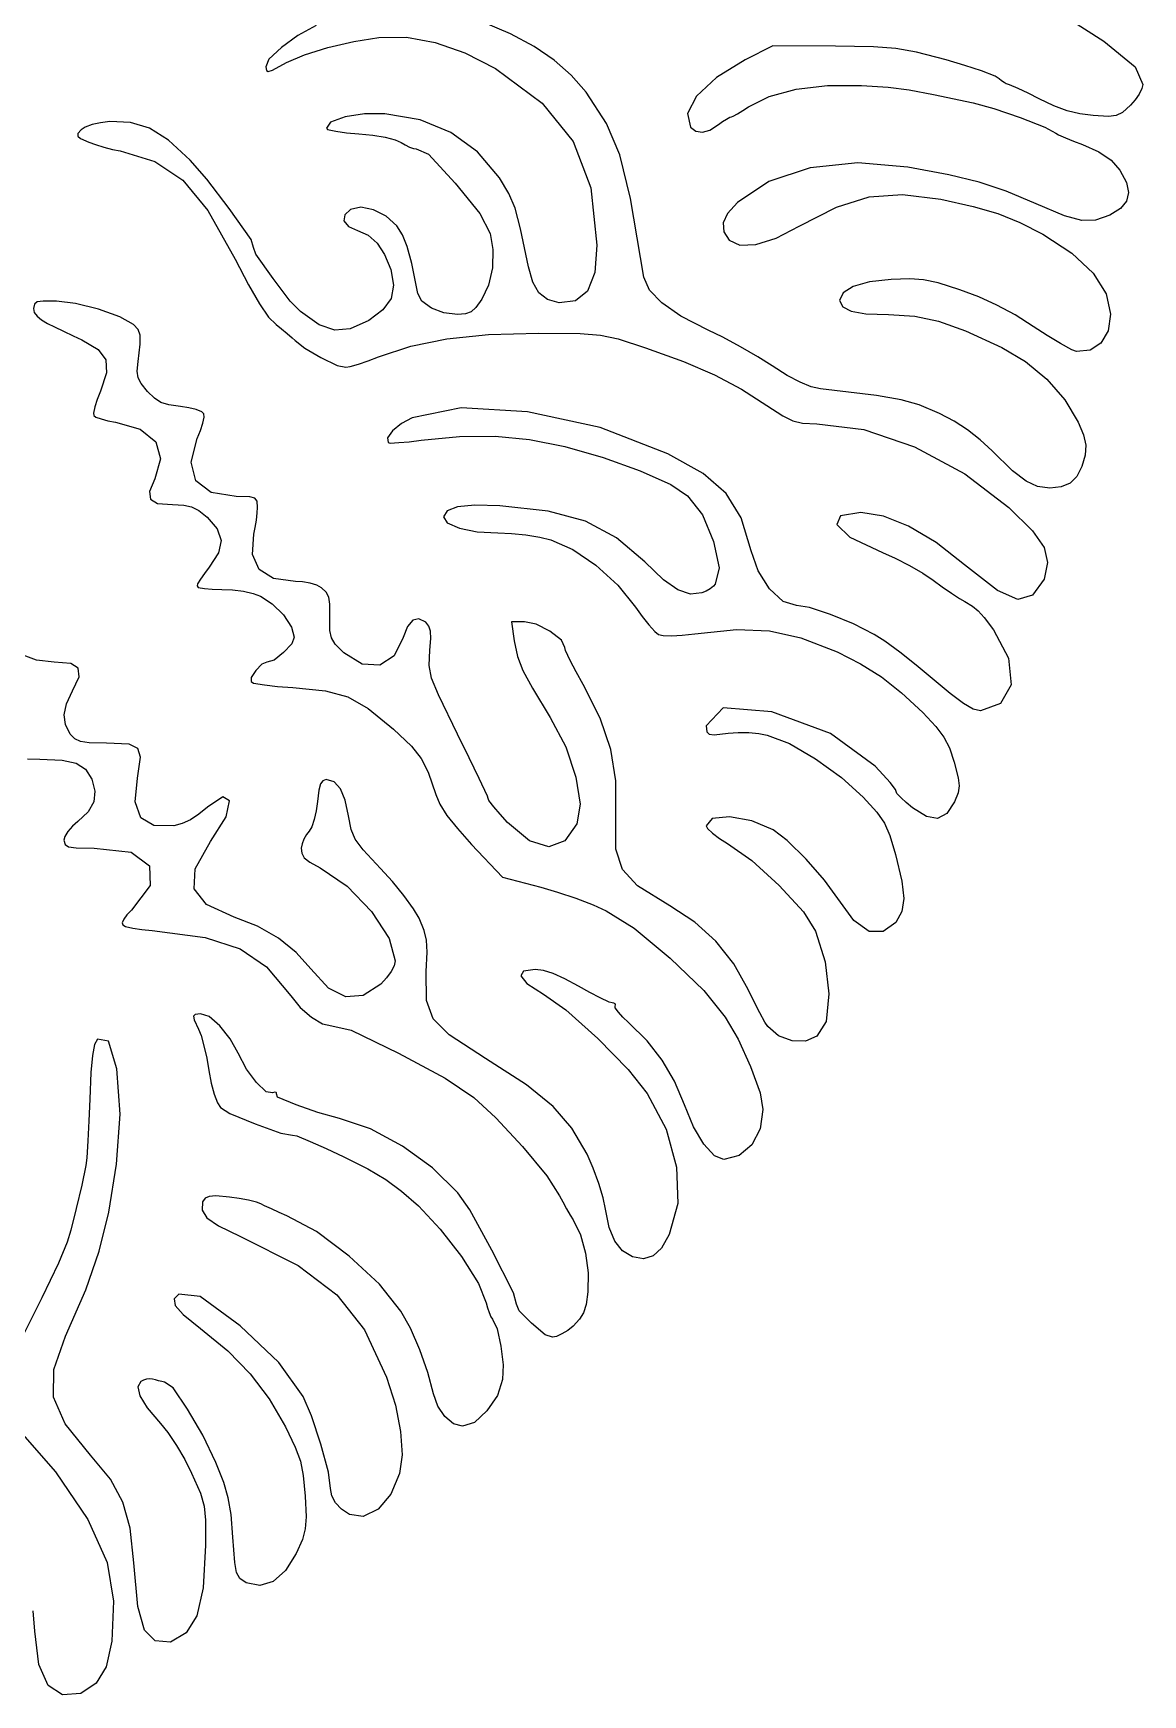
# Model space of a CAD drawing. Extents: x -744 to 286, y -828 to 175.
# Drawn here: x 11.7 to 286.3, y -766.1 to -355.1 of the extents above; entities that cross this region are included whole.
import ezdxf

# ---------------------------------------------------------------- set-up
doc = ezdxf.new("R2010")
doc.units = 0
doc.layers.get('0').update_dxf_attribs({"linetype": 'CONTINUOUS'})

msp = doc.modelspace()

# ---------------------------------------------------------------- linework, layer by layer
for p, q in [((81.75, -353.14), (77.21, -355.64)), ((129.77, -355.16), (122.6, -352.11)), ((267.05, -350.92), (276.6, -356.99)), ((77.21, -355.64), (73.12, -358.58)), ((84.63, -358.55), (91.02, -357.07)), ((91.02, -357.07), (97.25, -356.11)), ((97.25, -356.11), (104.08, -356.04)), ((104.08, -356.04), (111.19, -357.31)), ((111.19, -357.31), (118.54, -359.9)), ((135.66, -358.31), (129.77, -355.16)), ((276.6, -356.99), (284.36, -363.39)), ((70.03, -361.43), (69.25, -363.37)), ((73.12, -358.58), (70.03, -361.43)), ((74.41, -362.31), (78.82, -360.37)), ((78.82, -360.37), (84.63, -358.55)), ((118.54, -359.9), (126.06, -363.79)), ((140.62, -361.68), (135.66, -358.31)), ((144.85, -365.42), (140.62, -361.68)), ((187.91, -361.66), (180.79, -365.97)), ((194.75, -358.17), (187.91, -361.66)), ((210.25, -358.26), (194.75, -358.17)), ((219.64, -358.41), (210.25, -358.26)), ((225.19, -358.83), (219.64, -358.41)), ((230.28, -359.75), (225.19, -358.83)), ((237.58, -361.65), (230.28, -359.75)), ((242.2, -363.02), (237.58, -361.65)), ((69.25, -363.37), (69.42, -364.26)), ((69.42, -364.26), (69.88, -364.51)), ((69.88, -364.51), (70.89, -364.15)), ((70.89, -364.15), (74.41, -362.31)), ((126.06, -363.79), (137.64, -372.36)), ((148.54, -369.67), (144.85, -365.42)), ((246.33, -364.39), (242.2, -363.02)), ((249.71, -365.64), (246.33, -364.39)), ((250.76, -366.32), (249.71, -365.64)), ((284.36, -363.39), (286.25, -367.73)), ((153.53, -377.39), (148.54, -369.67)), ((180.79, -365.97), (175.84, -370.6)), ((193.83, -370.69), (200.48, -368.89)), ((200.48, -368.89), (208.21, -367.95)), ((208.21, -367.95), (216.62, -367.96)), ((216.62, -367.96), (223.23, -368.43)), ((223.23, -368.43), (228.45, -369.07)), ((228.45, -369.07), (234.45, -370.17)), ((251.33, -366.84), (250.76, -366.32)), ((251.92, -367.28), (251.33, -366.84)), ((252.46, -367.59), (251.92, -367.28)), ((252.82, -367.67), (252.46, -367.59)), ((253.3, -367.78), (252.82, -367.67)), ((255.4, -368.74), (253.3, -367.78)), ((257.86, -369.91), (255.4, -368.74)), ((260.64, -371.31), (257.86, -369.91)), ((286.05, -368.74), (285.36, -370.11)), ((286.25, -367.73), (286.05, -368.74)), ((137.64, -372.36), (145.32, -381.88)), ((175.84, -370.6), (173.61, -374.88)), ((187.28, -374.2), (188.68, -373.29)), ((188.68, -373.29), (193.83, -370.69)), ((234.45, -370.17), (244.25, -372.3)), ((244.25, -372.3), (249.39, -373.68)), ((249.39, -373.68), (255.89, -375.9)), ((264.28, -373.02), (260.64, -371.31)), ((267.54, -374.22), (264.28, -373.02)), ((283.2, -372.88), (281.21, -374.65)), ((284.37, -371.56), (283.2, -372.88)), ((285.36, -370.11), (284.37, -371.56)), ((26.26, -377.67), (24.55, -378.28)), ((28.37, -377.18), (26.26, -377.67)), ((30.64, -376.89), (28.37, -377.18)), ((35.78, -377.1), (30.64, -376.89)), ((40.45, -378.57), (35.78, -377.1)), ((85.25, -377.02), (84.25, -378.55)), ((88.93, -375.77), (85.25, -377.02)), ((93.72, -375), (88.93, -375.77)), ((98.75, -374.99), (93.72, -375)), ((107.46, -376.48), (98.75, -374.99)), ((115.08, -379.59), (107.46, -376.48)), ((156.82, -385.16), (153.53, -377.39)), ((173.61, -374.88), (174.33, -378.27)), ((179.14, -379.03), (181.25, -377.67)), ((181.25, -377.67), (182.26, -376.92)), ((182.26, -376.92), (183.23, -376.29)), ((183.23, -376.29), (184.05, -375.81)), ((184.05, -375.81), (184.46, -375.7)), ((184.46, -375.7), (184.89, -375.58)), ((184.89, -375.58), (185.99, -374.98)), ((185.99, -374.98), (187.28, -374.2)), ((255.89, -375.9), (262.02, -378.26)), ((270.68, -375), (267.54, -374.22)), ((273.95, -375.44), (270.68, -375)), ((277.76, -375.66), (273.95, -375.44)), ((279.69, -375.43), (277.76, -375.66)), ((281.21, -374.65), (279.69, -375.43)), ((22.78, -379.89), (22.77, -380.51)), ((22.77, -380.51), (23.4, -381.07)), ((23.56, -378.94), (22.78, -379.89)), ((23.4, -381.07), (25.46, -381.99)), ((24.55, -378.28), (23.56, -378.94)), ((25.46, -381.99), (27.11, -382.6)), ((45.17, -381.55), (40.45, -378.57)), ((50.52, -386.42), (45.17, -381.55)), ((84.25, -378.55), (84.54, -378.9)), ((84.54, -378.9), (86.61, -379.3)), ((86.61, -379.3), (89.21, -379.67)), ((89.21, -379.67), (92.29, -379.94)), ((92.29, -379.94), (95.72, -380.27)), ((95.72, -380.27), (98.78, -380.78)), ((98.78, -380.78), (101.26, -381.39)), ((101.26, -381.39), (102.75, -382.08)), ((102.75, -382.08), (103.78, -382.69)), ((121.61, -384.38), (115.08, -379.59)), ((145.32, -381.88), (149.66, -393.28)), ((174.33, -378.27), (175.68, -379.29)), ((175.68, -379.29), (177.28, -379.57)), ((177.28, -379.57), (179.14, -379.03)), ((262.02, -378.26), (264.77, -379.79)), ((264.77, -379.79), (265.44, -380.18)), ((265.44, -380.18), (267.12, -380.92)), ((267.12, -380.92), (269.14, -381.76)), ((269.14, -381.76), (271.35, -382.61)), ((27.11, -382.6), (29.18, -383.23)), ((29.18, -383.23), (31.33, -383.79)), ((31.33, -383.79), (33.22, -384.17)), ((33.22, -384.17), (41.84, -386.79)), ((54.67, -391.13), (50.52, -386.42)), ((103.78, -382.69), (104.85, -383.21)), ((104.85, -383.21), (105.81, -383.58)), ((105.81, -383.58), (106.47, -383.69)), ((106.47, -383.69), (109.51, -384.99)), ((109.51, -384.99), (116.09, -392.14)), ((127.08, -390.79), (121.61, -384.38)), ((159.48, -395.93), (156.82, -385.16)), ((271.35, -382.61), (275.39, -384.42)), ((275.39, -384.42), (278.4, -386.49)), ((41.84, -386.79), (48.69, -391.37)), ((203.97, -388.37), (193.73, -391.7)), ((215.74, -387.13), (203.97, -388.37)), ((228.08, -388.16), (215.74, -387.13)), ((238.27, -390.09), (228.08, -388.16)), ((245.75, -391.92), (238.27, -390.09)), ((278.4, -386.49), (280.61, -388.96)), ((280.61, -388.96), (282.19, -391.99)), ((48.69, -391.37), (54.88, -398.91)), ((60.18, -398.43), (54.67, -391.13)), ((116.09, -392.14), (122.18, -399.66)), ((129.4, -394.67), (127.08, -390.79)), ((149.66, -393.28), (151.19, -407.52)), ((193.73, -391.7), (185.95, -396.92)), ((252.42, -394.15), (245.75, -391.92)), ((259.9, -397.27), (252.42, -394.15)), ((282.19, -391.99), (282.69, -394.48)), ((282.69, -394.48), (282.23, -396.6)), ((65.61, -406.05), (60.18, -398.43)), ((90.24, -398.68), (88.78, -399.99)), ((92.76, -398.11), (90.24, -398.68)), ((95.87, -398.72), (92.76, -398.11)), ((99.02, -400.34), (95.87, -398.72)), ((130.94, -398.36), (129.4, -394.67)), ((132.31, -403.41), (130.94, -398.36)), ((162.82, -415.4), (159.48, -395.93)), ((185.95, -396.92), (183.54, -399.62)), ((201.23, -402.76), (210.43, -398.05)), ((210.43, -398.05), (218.53, -395.55)), ((218.53, -395.55), (226.76, -394.97)), ((226.76, -394.97), (236.3, -396.13)), ((236.3, -396.13), (244.3, -397.89)), ((244.3, -397.89), (250.41, -399.68)), ((266.91, -400.22), (259.9, -397.27)), ((280.73, -398.44), (278.11, -400.1)), ((282.23, -396.6), (280.73, -398.44)), ((54.88, -398.91), (61.65, -410.94)), ((88.78, -399.99), (88.57, -401.5)), ((88.57, -401.5), (89.68, -402.91)), ((101.65, -402.73), (99.02, -400.34)), ((103.11, -404.96), (101.65, -402.73)), ((122.18, -399.66), (124.74, -404.63)), ((183.54, -399.62), (182.45, -402)), ((182.45, -402), (182.61, -404.17)), ((195.51, -405.72), (201.23, -402.76)), ((250.41, -399.68), (255.81, -401.85)), ((255.81, -401.85), (261.5, -404.77)), ((271.2, -401.38), (266.91, -400.22)), ((274.58, -401.31), (271.2, -401.38)), ((278.11, -400.1), (274.58, -401.31)), ((66.25, -408.1), (65.61, -406.05)), ((89.68, -402.91), (91.94, -403.87)), ((91.94, -403.87), (94.57, -405.02)), ((94.57, -405.02), (96.8, -406.97)), ((96.8, -406.97), (98.66, -409.77)), ((104.24, -407.78), (103.11, -404.96)), ((124.74, -404.63), (125.47, -408.58)), ((134.25, -412.84), (132.31, -403.41)), ((182.61, -404.17), (183.93, -406.21)), ((183.93, -406.21), (186.59, -407.48)), ((190.54, -407.29), (195.51, -405.72)), ((261.5, -404.77), (268.68, -409.47)), ((61.65, -410.94), (64.98, -417.34)), ((66.77, -409.74), (66.25, -408.1)), ((71.06, -415.73), (66.77, -409.74)), ((98.66, -409.77), (100.2, -413.5)), ((105.36, -412.03), (104.24, -407.78)), ((125.47, -408.58), (125.32, -413.08)), ((151.19, -407.52), (150.67, -414.26)), ((186.59, -407.48), (190.54, -407.29)), ((268.68, -409.47), (273.94, -414.45)), ((100.2, -413.5), (100.89, -417.37)), ((106.85, -419.41), (105.36, -412.03)), ((125.32, -413.08), (124.39, -417.41)), ((135.32, -416.63), (134.25, -412.84)), ((150.67, -414.26), (148.88, -418.85)), ((273.94, -414.45), (277.16, -419.53)), ((64.98, -417.34), (67.68, -421.98)), ((75.32, -421.36), (71.06, -415.73)), ((100.89, -417.37), (100.27, -420.66)), ((124.39, -417.41), (122.75, -420.85)), ((136.85, -419.24), (135.32, -416.63)), ((138.98, -420.89), (136.85, -419.24)), ((148.88, -418.85), (145.88, -421.3)), ((164.17, -418.59), (162.82, -415.4)), ((167.21, -421.78), (164.17, -418.59)), ((212.11, -419.29), (211.25, -421.16)), ((214.62, -417.75), (212.11, -419.29)), ((218.62, -416.6), (214.62, -417.75)), ((223.97, -415.96), (218.62, -416.6)), ((228.59, -415.79), (223.97, -415.96)), ((232, -416.04), (228.59, -415.79)), ((235.6, -416.84), (232, -416.04)), ((241.02, -418.54), (235.6, -416.84)), ((245.66, -420.28), (241.02, -418.54)), ((12.01, -422.11), (11.75, -423.17)), ((11.75, -423.17), (11.98, -424.14)), ((12.7, -421.53), (12.01, -422.11)), ((14.15, -421.31), (12.7, -421.53)), ((17.5, -421.37), (14.15, -421.31)), ((22.21, -421.93), (17.5, -421.37)), ((27.86, -423.36), (22.21, -421.93)), ((33.15, -425.22), (27.86, -423.36)), ((67.68, -421.98), (69.94, -425.27)), ((77.82, -423.93), (75.32, -421.36)), ((100.27, -420.66), (98.24, -423.52)), ((107.9, -421.37), (106.85, -419.41)), ((110.22, -423.08), (107.9, -421.37)), ((113.33, -424.27), (110.22, -423.08)), ((121.26, -422.89), (120.04, -423.98)), ((122.75, -420.85), (121.26, -422.89)), ((141.83, -421.77), (138.98, -420.89)), ((145.88, -421.3), (141.83, -421.77)), ((171.99, -425.05), (167.21, -421.78)), ((211.25, -421.16), (212.01, -422.75)), ((212.01, -422.75), (214.1, -423.85)), ((250.18, -422.34), (245.66, -420.28)), ((254.64, -424.76), (250.18, -422.34)), ((277.16, -419.53), (278.25, -424.58)), ((11.98, -424.14), (12.65, -425.09)), ((12.65, -425.09), (13.75, -426)), ((13.75, -426), (15.25, -426.85)), ((15.25, -426.85), (16.95, -427.66)), ((36.56, -427.13), (33.15, -425.22)), ((37.67, -428.33), (36.56, -427.13)), ((69.94, -425.27), (71.81, -427.15)), ((71.81, -427.15), (73.17, -428.21)), ((82.46, -427.21), (77.82, -423.93)), ((86.32, -428.55), (82.46, -427.21)), ((94.72, -426.14), (90.17, -428.19)), ((98.24, -423.52), (94.72, -426.14)), ((116.69, -424.67), (113.33, -424.27)), ((118.66, -424.51), (116.69, -424.67)), ((120.04, -423.98), (118.66, -424.51)), ((178.75, -428.5), (171.99, -425.05)), ((214.1, -423.85), (217.74, -424.49)), ((217.74, -424.49), (223.34, -424.67)), ((223.34, -424.67), (229.83, -425.08)), ((229.83, -425.08), (235.74, -426.3)), ((235.74, -426.3), (242.37, -428.68)), ((259.1, -427.57), (254.64, -424.76)), ((278.25, -424.58), (277.66, -428.69)), ((16.95, -427.66), (19.19, -428.74)), ((19.19, -428.74), (21.58, -429.88)), ((21.58, -429.88), (23.75, -430.91)), ((23.75, -430.91), (27.76, -433.33)), ((38.18, -429.77), (37.67, -428.33)), ((38.19, -432), (38.18, -429.77)), ((73.17, -428.21), (74.55, -429.34)), ((74.55, -429.34), (75.77, -430.38)), ((75.77, -430.38), (76.55, -431.11)), ((76.55, -431.11), (78.93, -433)), ((90.17, -428.19), (86.32, -428.55)), ((105.17, -432.48), (114.05, -430.67)), ((114.05, -430.67), (124.36, -429.63)), ((124.36, -429.63), (136.75, -429.28)), ((136.75, -429.28), (147.02, -429.36)), ((147.02, -429.36), (152.04, -429.73)), ((152.04, -429.73), (156.43, -430.67)), ((156.43, -430.67), (163.25, -432.85)), ((182.38, -430.28), (178.75, -428.5)), ((186.69, -432.62), (182.38, -430.28)), ((242.37, -428.68), (251.34, -432.79)), ((262.61, -429.86), (259.1, -427.57)), ((265.88, -431.83), (262.61, -429.86)), ((277.66, -428.69), (275.91, -431.77)), ((27.76, -433.33), (29.65, -435.86)), ((37.66, -436.3), (38.19, -432)), ((78.93, -433), (82.87, -435.26)), ((82.87, -435.26), (86.89, -437.22)), ((94.62, -436.11), (97.14, -435.14)), ((97.14, -435.14), (105.17, -432.48)), ((163.25, -432.85), (172.58, -436.27)), ((190.98, -435.12), (186.69, -432.62)), ((194.55, -437.37), (190.98, -435.12)), ((251.34, -432.79), (257.21, -436.26)), ((268.66, -433.39), (265.88, -431.83)), ((269.83, -433.77), (268.66, -433.39)), ((273.2, -433.5), (269.83, -433.77)), ((275.91, -431.77), (273.2, -433.5)), ((29.86, -439.05), (28.37, -443.61)), ((29.65, -435.86), (29.86, -439.05)), ((37.45, -438.67), (37.66, -436.3)), ((37.68, -440.28), (37.45, -438.67)), ((86.89, -437.22), (89.02, -437.67)), ((89.02, -437.67), (90.11, -437.53)), ((90.11, -437.53), (92.19, -436.93)), ((92.19, -436.93), (94.62, -436.11)), ((172.58, -436.27), (180.28, -439.6)), ((180.28, -439.6), (186.99, -443.13)), ((198.27, -439.72), (194.55, -437.37)), ((201.46, -441.41), (198.27, -439.72)), ((257.21, -436.26), (262.51, -440.67)), ((28.37, -443.61), (27.57, -445.64)), ((38.42, -441.75), (37.68, -440.28)), ((39.97, -443.68), (38.42, -441.75)), ((41.71, -445.38), (39.97, -443.68)), ((186.99, -443.13), (193.27, -447.13)), ((204.21, -442.52), (201.46, -441.41)), ((206.55, -443.05), (204.21, -442.52)), ((220.36, -444.71), (206.55, -443.05)), ((262.51, -440.67), (266.95, -445.75)), ((26.98, -447.5), (26.63, -449.03)), ((27.57, -445.64), (26.98, -447.5)), ((43.32, -446.41), (41.71, -445.38)), ((45.28, -447.03), (43.32, -446.41)), ((48.15, -447.44), (45.28, -447.03)), ((50.24, -447.73), (48.15, -447.44)), ((52.04, -448.17), (50.24, -447.73)), ((117.59, -447.73), (105.47, -450.19)), ((134.05, -448.73), (117.59, -447.73)), ((193.27, -447.13), (197.17, -449.71)), ((226.51, -445.72), (220.36, -444.71)), ((230.91, -446.98), (226.51, -445.72)), ((235.98, -449.12), (230.91, -446.98)), ((266.95, -445.75), (270.28, -451.24)), ((26.63, -449.03), (26.74, -449.65)), ((26.74, -449.65), (27.21, -450.04)), ((27.21, -450.04), (28.52, -450.49)), ((28.52, -450.49), (30.18, -450.91)), ((30.18, -450.91), (32.03, -451.24)), ((32.03, -451.24), (38.2, -452.99)), ((53.41, -448.7), (52.04, -448.17)), ((53.07, -453.38), (53.65, -451.55)), ((53.92, -449.24), (53.41, -448.7)), ((53.65, -451.55), (53.99, -450.01)), ((53.99, -450.01), (53.92, -449.24)), ((102.81, -451.58), (100.61, -453.39)), ((105.47, -450.19), (102.81, -451.58)), ((151.96, -452.63), (134.05, -448.73)), ((197.17, -449.71), (199.65, -450.93)), ((199.65, -450.93), (202.09, -451.49)), ((202.09, -451.49), (205.61, -451.66)), ((205.61, -451.66), (217.2, -453.11)), ((239.57, -451.01), (235.98, -449.12)), ((242.91, -453.17), (239.57, -451.01)), ((270.28, -451.24), (271.6, -454.41)), ((38.2, -452.99), (42.01, -456.11)), ((42.01, -456.11), (43.19, -460.33)), ((50.79, -461.2), (52.3, -455.31)), ((52.3, -455.31), (53.07, -453.38)), ((100.61, -453.39), (99.38, -455.14)), ((99.38, -455.14), (99.57, -456.33)), ((102.17, -456.35), (104.75, -456.12)), ((104.75, -456.12), (107.73, -455.74)), ((107.73, -455.74), (117.2, -454.81)), ((117.2, -454.81), (126, -454.75)), ((126, -454.75), (134.54, -455.57)), ((134.54, -455.57), (143.22, -457.3)), ((168.75, -459.11), (151.96, -452.63)), ((217.2, -453.11), (229.81, -457.42)), ((246.05, -455.62), (242.91, -453.17)), ((249.02, -458.39), (246.05, -455.62)), ((271.6, -454.41), (272.15, -457)), ((43.19, -460.33), (41.77, -465.28)), ((99.57, -456.33), (99.99, -456.49)), ((99.99, -456.49), (102.17, -456.35)), ((143.22, -457.3), (152.75, -460.01)), ((152.75, -460.01), (161.86, -463.3)), ((177.51, -464), (168.75, -459.11)), ((229.81, -457.42), (242.19, -464.04)), ((254.05, -463.28), (249.02, -458.39)), ((272.01, -459.47), (271.21, -462.28)), ((272.15, -457), (272.01, -459.47)), ((51.98, -465.79), (50.79, -461.2)), ((161.86, -463.3), (169.46, -466.68)), ((183.16, -468.92), (177.51, -464)), ((242.19, -464.04), (253.13, -472.42)), ((257.4, -465.89), (254.05, -463.28)), ((271.21, -462.28), (269.94, -464.69)), ((41.77, -465.28), (40.47, -468.41)), ((40.47, -468.41), (40.76, -470.3)), ((55.78, -468.68), (51.98, -465.79)), ((169.46, -466.68), (173.63, -469.52)), ((260.22, -467.2), (257.4, -465.89)), ((263.25, -467.64), (260.22, -467.2)), ((266.07, -467.3), (263.25, -467.64)), ((268.26, -466.34), (266.07, -467.3)), ((269.94, -464.69), (268.26, -466.34)), ((40.76, -470.3), (42.48, -471.38)), ((42.48, -471.38), (46.19, -471.67)), ((46.19, -471.67), (48.95, -471.81)), ((48.95, -471.81), (50.91, -472.26)), ((50.91, -472.26), (52.65, -473.16)), ((61.89, -469.67), (55.78, -468.68)), ((65.29, -469.73), (61.89, -469.67)), ((66.51, -470.05), (65.29, -469.73)), ((67.08, -470.8), (66.51, -470.05)), ((67.23, -472.42), (67.08, -470.8)), ((67.16, -473.75), (67.23, -472.42)), ((116.73, -472.23), (114.13, -473.19)), ((121.01, -471.8), (116.73, -472.23)), ((127.19, -471.95), (121.01, -471.8)), ((139.12, -473.27), (127.19, -471.95)), ((173.63, -469.52), (177.28, -474.21)), ((186.84, -474.91), (183.16, -468.92)), ((253.13, -472.42), (258.97, -478.16)), ((52.65, -473.16), (54.72, -474.78)), ((54.72, -474.78), (57.26, -477.68)), ((66.66, -477.34), (66.95, -475.5)), ((66.95, -475.5), (67.16, -473.75)), ((114.13, -473.19), (113.25, -474.68)), ((113.25, -474.68), (114.16, -476.21)), ((114.16, -476.21), (117.22, -477.49)), ((148.38, -475.8), (139.12, -473.27)), ((156.04, -479.88), (148.38, -475.8)), ((177.28, -474.21), (180.05, -480.79)), ((189.38, -483.09), (186.84, -474.91)), ((211.43, -474.46), (210.57, -476.59)), ((210.57, -476.59), (213.76, -479.72)), ((216.52, -473.67), (211.43, -474.46)), ((222.06, -474.5), (216.52, -473.67)), ((228.32, -476.99), (222.06, -474.5)), ((57.26, -477.68), (58.18, -480.52)), ((58.18, -480.52), (57.54, -483.58)), ((66, -484.03), (66.31, -479.02)), ((66.31, -479.02), (66.66, -477.34)), ((117.22, -477.49), (121.56, -478.38)), ((121.56, -478.38), (126.66, -478.67)), ((126.66, -478.67), (130.02, -478.8)), ((130.02, -478.8), (133.64, -479.17)), ((133.64, -479.17), (137.06, -479.72)), ((137.06, -479.72), (139.8, -480.41)), ((139.8, -480.41), (145.26, -482.79)), ((163.05, -485.86), (156.04, -479.88)), ((180.05, -480.79), (181.42, -487.28)), ((213.76, -479.72), (221.89, -483.51)), ((235.1, -481.03), (228.32, -476.99)), ((258.97, -478.16), (261.86, -482.32)), ((57.54, -483.58), (55.25, -487.17)), ((67.6, -487.7), (66, -484.03)), ((145.26, -482.79), (150.96, -486.68)), ((191.09, -488.1), (189.38, -483.09)), ((221.89, -483.51), (225.02, -484.92)), ((225.02, -484.92), (228.51, -486.75)), ((242.18, -486.55), (235.1, -481.03)), ((261.86, -482.32), (262.7, -486.04)), ((54.1, -488.68), (53.13, -490.09)), ((55.25, -487.17), (54.1, -488.68)), ((71.15, -489.93), (67.6, -487.7)), ((150.96, -486.68), (156.33, -491.6)), ((167.63, -490.26), (163.05, -485.86)), ((181.42, -487.28), (180.47, -491.36)), ((193.92, -492.54), (191.09, -488.1)), ((228.51, -486.75), (231.83, -488.67)), ((231.83, -488.67), (234.39, -490.4)), ((250.29, -492.96), (242.18, -486.55)), ((262.7, -486.04), (261.85, -490.09)), ((52.39, -491.3), (52.25, -491.81)), ((52.25, -491.81), (52.53, -492.15)), ((53.13, -490.09), (52.39, -491.3)), ((52.53, -492.15), (54.05, -492.42)), ((54.05, -492.42), (56.01, -492.61)), ((56.01, -492.61), (58.35, -492.67)), ((58.35, -492.67), (61.04, -492.79)), ((61.04, -492.79), (63.71, -493.13)), ((63.71, -493.13), (66.11, -493.66)), ((76.58, -490.67), (71.15, -489.93)), ((78.36, -490.79), (76.58, -490.67)), ((80.23, -491.14), (78.36, -490.79)), ((81.9, -491.64), (80.23, -491.14)), ((83.05, -492.25), (81.9, -491.64)), ((84.22, -493.33), (83.05, -492.25)), ((156.33, -491.6), (160.75, -497.06)), ((171.25, -492.8), (167.63, -490.26)), ((174.33, -493.83), (171.25, -492.8)), ((178.19, -493.06), (177.15, -493.52)), ((179.18, -492.49), (178.19, -493.06)), ((180, -491.89), (179.18, -492.49)), ((180.47, -491.36), (180, -491.89)), ((197.29, -495.64), (193.92, -492.54)), ((234.39, -490.4), (236.63, -492.01)), ((236.63, -492.01), (238.91, -493.58)), ((255.38, -495.13), (250.29, -492.96)), ((261.85, -490.09), (259, -494.11)), ((66.11, -493.66), (67.91, -494.32)), ((67.91, -494.32), (70.85, -496.2)), ((70.85, -496.2), (73.6, -498.98)), ((84.86, -494.54), (84.22, -493.33)), ((85.13, -496.3), (84.86, -494.54)), ((85.12, -499.41), (85.13, -496.3)), ((160.75, -497.06), (162.41, -499.35)), ((177.15, -493.52), (174.33, -493.83)), ((200.56, -496.67), (197.29, -495.64)), ((203.8, -497.14), (200.56, -496.67)), ((209, -498.87), (203.8, -497.14)), ((238.91, -493.58), (240.93, -494.91)), ((240.93, -494.91), (242.23, -495.67)), ((242.23, -495.67), (244.14, -496.81)), ((244.14, -496.81), (245.54, -497.96)), ((259, -494.11), (255.38, -495.13)), ((73.6, -498.98), (75.62, -501.97)), ((85.12, -502.81), (85.12, -499.41)), ((105.62, -500.26), (104.31, -501.8)), ((107.16, -499.95), (105.62, -500.26)), ((108.87, -500.77), (107.16, -499.95)), ((109.63, -501.72), (108.87, -500.77)), ((133.3, -500.67), (130.03, -500.67)), ((130.03, -500.67), (130.73, -505.39)), ((136.14, -501.24), (133.3, -500.67)), ((139.57, -503.02), (136.14, -501.24)), ((162.41, -499.35), (164.07, -501.43)), ((164.07, -501.43), (165.55, -503.1)), ((214.67, -501.21), (209, -498.87)), ((219.83, -503.82), (214.67, -501.21)), ((245.54, -497.96), (247, -499.6)), ((247, -499.6), (249.34, -502.67)), ((75.62, -501.97), (76.25, -504.45)), ((76.25, -504.45), (75.68, -506.12)), ((85.5, -504.66), (85.12, -502.81)), ((86.45, -506.2), (85.5, -504.66)), ((103.28, -504.59), (101.01, -509.11)), ((104.31, -501.8), (103.28, -504.59)), ((110.01, -502.96), (109.63, -501.72)), ((109.83, -507.71), (110.08, -504.78)), ((110.08, -504.78), (110.01, -502.96)), ((130.73, -505.39), (131.57, -509.22)), ((142.45, -505.21), (139.57, -503.02)), ((143.25, -507), (142.45, -505.21)), ((165.55, -503.1), (166.43, -503.78)), ((166.43, -503.78), (167.54, -504.1)), ((167.54, -504.1), (169.63, -504.16)), ((169.63, -504.16), (172.29, -504.01)), ((172.29, -504.01), (175.43, -503.63)), ((175.43, -503.63), (185.76, -502.61)), ((185.76, -502.61), (193.91, -502.91)), ((193.91, -502.91), (201.65, -504.66)), ((201.65, -504.66), (210.65, -508.13)), ((222.39, -505.44), (219.83, -503.82)), ((226.12, -508.18), (222.39, -505.44)), ((249.34, -502.67), (253.06, -509.7)), ((12.54, -510.17), (8.57, -508.67)), ((73.67, -508.29), (71.32, -510.13)), ((75.68, -506.12), (73.67, -508.29)), ((88.58, -508.33), (86.45, -506.2)), ((93.07, -511.15), (88.58, -508.33)), ((101.01, -509.11), (97.44, -511.42)), ((109.7, -511.5), (109.83, -507.71)), ((131.57, -509.22), (132.89, -512.72)), ((143.43, -507.79), (143.25, -507)), ((144.59, -510.21), (143.43, -507.79)), ((210.65, -508.13), (216.44, -511.05)), ((230.22, -511.4), (226.12, -508.18)), ((253.06, -509.7), (253.65, -516.3)), ((16.93, -510.67), (12.54, -510.17)), ((21.03, -511), (16.93, -510.67)), ((22.84, -512.18), (21.03, -511)), ((23.06, -514.26), (22.84, -512.18)), ((66.78, -512.69), (65.6, -514.43)), ((68.28, -511.13), (66.78, -512.69)), ((69.5, -510.67), (68.28, -511.13)), ((71.32, -510.13), (69.5, -510.67)), ((97.44, -511.42), (93.07, -511.15)), ((110.28, -514.6), (109.7, -511.5)), ((132.89, -512.72), (135.21, -517.07)), ((146.07, -513.05), (144.59, -510.21)), ((147.81, -516.2), (146.07, -513.05)), ((216.44, -511.05), (221.62, -514.31)), ((234.13, -514.67), (230.22, -511.4)), ((19.94, -520.94), (21.43, -517.79)), ((21.43, -517.79), (23.06, -514.26)), ((65.6, -514.43), (65.63, -515.48)), ((65.63, -515.48), (66.21, -515.86)), ((66.21, -515.86), (68.91, -516.29)), ((68.91, -516.29), (72.19, -516.66)), ((72.19, -516.66), (75.98, -516.93)), ((75.98, -516.93), (84, -517.73)), ((84, -517.73), (89.54, -519.26)), ((111.96, -518.74), (110.28, -514.6)), ((135.21, -517.07), (139.63, -524.35)), ((152, -524.55), (147.81, -516.2)), ((221.62, -514.31), (226.59, -518.23)), ((238.62, -518.45), (234.13, -514.67)), ((253.65, -516.3), (251.05, -520.87)), ((19.35, -523.65), (19.94, -520.94)), ((89.54, -519.26), (94.55, -522.11)), ((116.72, -528.48), (111.96, -518.74)), ((182.42, -521.95), (178.25, -526.41)), ((194.49, -522.95), (182.42, -521.95)), ((226.59, -518.23), (231.8, -523.1)), ((241.87, -520.85), (238.62, -518.45)), ((244.32, -522.26), (241.87, -520.85)), ((251.05, -520.87), (246.08, -522.67)), ((19.66, -526.11), (19.35, -523.65)), ((20.81, -528.45), (19.66, -526.11)), ((94.55, -522.11), (100.87, -527.26)), ((139.63, -524.35), (143.46, -531.62)), ((154.62, -532.28), (152, -524.55)), ((208.97, -528.27), (194.49, -522.95)), ((231.8, -523.1), (235.07, -526.57)), ((246.08, -522.67), (244.32, -522.26)), ((21.97, -529.64), (20.81, -528.45)), ((23.37, -530.3), (21.97, -529.64)), ((25.56, -530.6), (23.37, -530.3)), ((100.87, -527.26), (105.32, -531.46)), ((119.61, -534.34), (116.72, -528.48)), ((178.25, -526.41), (178.42, -527.87)), ((178.42, -527.87), (178.98, -528.48)), ((178.98, -528.48), (180.17, -528.62)), ((180.17, -528.62), (183.67, -528.23)), ((183.67, -528.23), (186.14, -528.04)), ((186.14, -528.04), (188.76, -528.06)), ((188.76, -528.06), (191.26, -528.28)), ((191.26, -528.28), (193.34, -528.7)), ((193.34, -528.7), (198.82, -530.81)), ((220, -536.39), (208.97, -528.27)), ((235.07, -526.57), (237.05, -529.21)), ((237.05, -529.21), (238.42, -531.89)), ((29.84, -530.67), (25.56, -530.6)), ((35.47, -530.91), (29.84, -530.67)), ((37.6, -531.98), (35.47, -530.91)), ((37.47, -539.39), (38.29, -534.19)), ((38.29, -534.19), (37.6, -531.98)), ((105.32, -531.46), (107.73, -534.46)), ((122.04, -539.41), (119.61, -534.34)), ((143.46, -531.62), (146.01, -539.1)), ((155.87, -540.05), (154.62, -532.28)), ((198.82, -530.81), (205.31, -534.56)), ((238.42, -531.89), (239.6, -535.42)), ((10.33, -534.59), (13.31, -534.67)), ((13.31, -534.67), (18.9, -534.9)), ((18.9, -534.9), (22.37, -535.68)), ((22.37, -535.68), (24.64, -537.17)), ((24.64, -537.17), (26.21, -539.57)), ((107.73, -534.46), (109.43, -537.85)), ((109.43, -537.85), (111.29, -543.41)), ((205.31, -534.56), (211.73, -539.19)), ((222.02, -538.53), (220, -536.39)), ((239.6, -535.42), (240.6, -539.24)), ((26.21, -539.57), (26.98, -542.56)), ((26.98, -542.56), (26.7, -545.22)), ((36.94, -545.25), (37.47, -539.39)), ((82.35, -542.34), (82.05, -545.16)), ((82.76, -540.79), (82.35, -542.34)), ((83.36, -539.98), (82.76, -540.79)), ((84.22, -539.67), (83.36, -539.98)), ((86.15, -540.28), (84.22, -539.67)), ((87.73, -541.98), (86.15, -540.28)), ((88.93, -544.79), (87.73, -541.98)), ((124.13, -543.84), (122.04, -539.41)), ((146.01, -539.1), (147.05, -545.82)), ((155.91, -548.51), (155.87, -540.05)), ((211.73, -539.19), (217.07, -544.07)), ((223.71, -540.47), (222.02, -538.53)), ((225.07, -542.13), (223.71, -540.47)), ((225.25, -542.66), (225.07, -542.13)), ((240.85, -541.26), (240.58, -542.95)), ((240.6, -539.24), (240.85, -541.26)), ((26.7, -545.22), (25.31, -547.69)), ((38.33, -549.15), (36.94, -545.25)), ((54.81, -546.52), (52.68, -548.29)), ((58.61, -543.98), (54.81, -546.52)), ((60.27, -544.94), (58.61, -543.98)), ((59.44, -548.91), (60.27, -544.94)), ((82.05, -545.16), (81.75, -547.44)), ((89.69, -548.67), (88.93, -544.79)), ((111.29, -543.41), (112.31, -545.79)), ((112.31, -545.79), (114.09, -548.57)), ((124.25, -544.41), (124.13, -543.84)), ((124.42, -544.89), (124.25, -544.41)), ((125.68, -546.46), (124.42, -544.89)), ((127.24, -548.29), (125.68, -546.46)), ((147.05, -545.82), (146.25, -550.69)), ((217.07, -544.07), (220.41, -547.78)), ((225.44, -543.14), (225.25, -542.66)), ((226.44, -544.19), (225.44, -543.14)), ((227.74, -545.41), (226.44, -544.19)), ((229.28, -546.69), (227.74, -545.41)), ((232.71, -548.87), (229.28, -546.69)), ((239.68, -545.18), (237.73, -548.1)), ((240.58, -542.95), (239.68, -545.18)), ((22.77, -550.1), (21.42, -551.27)), ((25.31, -547.69), (22.77, -550.1)), ((41.53, -551.11), (38.33, -549.15)), ((48.53, -550.59), (46.47, -551.14)), ((50.59, -549.65), (48.53, -550.59)), ((52.68, -548.29), (50.59, -549.65)), ((55.59, -555.03), (59.44, -548.91)), ((81.25, -549.59), (80.62, -551.39)), ((81.75, -547.44), (81.25, -549.59)), ((90.35, -552.06), (89.69, -548.67)), ((114.09, -548.57), (116.67, -551.83)), ((129.1, -550.31), (127.24, -548.29)), ((134.47, -554.86), (129.1, -550.31)), ((146.25, -550.69), (143.27, -554.9)), ((155.91, -556.89), (155.91, -548.51)), ((179.7, -549.31), (178.25, -551.15)), ((184, -548.93), (179.7, -549.31)), ((189.56, -549.93), (184, -548.93)), ((194.77, -552.18), (189.56, -549.93)), ((220.41, -547.78), (222.31, -550.5)), ((222.31, -550.5), (223.66, -553.51)), ((235.46, -549.31), (232.71, -548.87)), ((237.73, -548.1), (235.46, -549.31)), ((19.49, -553.79), (19.25, -554.73)), ((19.25, -554.73), (19.59, -555.76)), ((20.29, -552.56), (19.49, -553.79)), ((21.42, -551.27), (20.29, -552.56)), ((46.47, -551.14), (41.53, -551.11)), ((78.7, -554.44), (78.25, -555.6)), ((79.3, -553.33), (78.7, -554.44)), ((79.95, -552.46), (79.3, -553.33)), ((80.62, -551.39), (79.95, -552.46)), ((91.38, -554.47), (90.35, -552.06)), ((93.33, -557.07), (91.38, -554.47)), ((116.67, -551.83), (120.19, -555.73)), ((139.29, -556.38), (134.47, -554.86)), ((143.27, -554.9), (139.29, -556.38)), ((178.25, -551.15), (178.54, -551.83)), ((178.54, -551.83), (179.8, -552.98)), ((179.8, -552.98), (181.49, -554.25)), ((181.49, -554.25), (183.5, -555.51)), ((198.26, -554.75), (194.77, -552.18)), ((202.96, -559.41), (198.26, -554.75)), ((223.66, -553.51), (225.08, -558.24)), ((19.59, -555.76), (20.47, -556.36)), ((20.47, -556.36), (22.35, -556.62)), ((22.35, -556.62), (26.8, -556.67)), ((26.8, -556.67), (35.91, -557.69)), ((35.91, -557.69), (40.5, -561.01)), ((51.8, -561.75), (55.59, -555.03)), ((78.25, -555.6), (78.03, -556.64)), ((78.03, -556.64), (78.14, -557.95)), ((78.14, -557.95), (78.77, -559.03)), ((78.77, -559.03), (80.12, -560.12)), ((97.64, -561.67), (93.33, -557.07)), ((120.19, -555.73), (127.81, -563.82)), ((157.48, -561.95), (155.91, -556.89)), ((183.5, -555.51), (189.51, -559.7)), ((225.08, -558.24), (226.67, -564.88)), ((40.5, -561.01), (40.63, -565.93)), ((51.54, -566.75), (51.8, -561.75)), ((80.12, -560.12), (82.68, -561.56)), ((82.68, -561.56), (89.36, -566.08)), ((100.59, -564.9), (97.64, -561.67)), ((161.26, -566), (157.48, -561.95)), ((189.51, -559.7), (196.31, -565.9)), ((207.52, -564.61), (202.96, -559.41)), ((40.63, -565.93), (35.99, -571.99)), ((54.59, -570.62), (51.54, -566.75)), ((89.36, -566.08), (95.42, -572.34)), ((103.45, -568.4), (100.59, -564.9)), ((127.81, -563.82), (137.28, -566.32)), ((137.28, -566.32), (141.4, -567.53)), ((169.25, -570.95), (161.26, -566)), ((196.31, -565.9), (202.29, -572.39)), ((210.77, -569.17), (207.52, -564.61)), ((226.67, -564.88), (227.13, -569.16)), ((61.43, -573.71), (54.59, -570.62)), ((105.84, -571.66), (103.45, -568.4)), ((141.4, -567.53), (145.96, -569.08)), ((145.96, -569.08), (150.25, -570.72)), ((150.25, -570.72), (153.51, -572.19)), ((175.39, -574.96), (169.25, -570.95)), ((214.74, -574.56), (210.77, -569.17)), ((227.13, -569.16), (226.64, -572.31)), ((34.1, -574.25), (33.73, -575.13)), ((33.73, -575.13), (33.87, -575.66)), ((34.87, -573.16), (34.1, -574.25)), ((35.99, -571.99), (34.87, -573.16)), ((67.22, -575.98), (61.43, -573.71)), ((95.42, -572.34), (99.81, -578.99)), ((107.21, -574.03), (105.84, -571.66)), ((108.45, -577.01), (107.21, -574.03)), ((153.51, -572.19), (160.39, -576.5)), ((180.64, -579.71), (175.39, -574.96)), ((202.29, -572.39), (205.27, -577.2)), ((218.54, -577.26), (214.74, -574.56)), ((225.18, -575.04), (222.03, -577.32)), ((226.64, -572.31), (225.18, -575.04)), ((33.87, -575.66), (34.53, -576.03)), ((34.53, -576.03), (36.36, -576.43)), ((36.36, -576.43), (38.61, -576.8)), ((38.61, -576.8), (41.11, -577.07)), ((41.11, -577.07), (54.25, -578.81)), ((54.25, -578.81), (62.93, -581.57)), ((72.36, -578.92), (67.22, -575.98)), ((76.78, -582.46), (72.36, -578.92)), ((99.81, -578.99), (101.23, -584.56)), ((109.05, -579.47), (108.45, -577.01)), ((109.19, -582.39), (109.05, -579.47)), ((160.39, -576.5), (169.28, -583.88)), ((205.27, -577.2), (207.65, -584.77)), ((222.03, -577.32), (218.54, -577.26)), ((62.93, -581.57), (69.46, -586.07)), ((80.4, -586.56), (76.78, -582.46)), ((108.95, -587.21), (109.19, -582.39)), ((185.03, -585.27), (180.64, -579.71)), ((69.46, -586.07), (75.48, -593.22)), ((84.78, -591.34), (80.4, -586.56)), ((100.28, -587.21), (99.15, -588.76)), ((101.01, -585.76), (100.28, -587.21)), ((101.23, -584.56), (101.01, -585.76)), ((109.03, -594.38), (108.95, -587.21)), ((133.03, -587.09), (132.4, -588.3)), ((135.9, -586.67), (133.03, -587.09)), ((137.95, -586.92), (135.9, -586.67)), ((140.4, -587.69), (137.95, -586.92)), ((143.29, -588.98), (140.4, -587.69)), ((169.28, -583.88), (177.67, -591.91)), ((188.63, -591.67), (185.03, -585.27)), ((207.65, -584.77), (208.54, -592.73)), ((89.07, -593.5), (84.78, -591.34)), ((97.68, -590.31), (93.35, -593.11)), ((99.15, -588.76), (97.68, -590.31)), ((132.4, -588.3), (133.82, -590.16)), ((133.82, -590.16), (138, -592.78)), ((146.65, -590.81), (143.29, -588.98)), ((149.46, -592.4), (146.65, -590.81)), ((177.67, -591.91), (182.96, -598.45)), ((190.06, -594.66), (188.63, -591.67)), ((75.48, -593.22), (77.8, -596.07)), ((77.8, -596.07), (80.56, -598.48)), ((93.35, -593.11), (89.07, -593.5)), ((110.66, -598.89), (109.03, -594.38)), ((138, -592.78), (143.53, -596.66)), ((152.02, -593.74), (149.46, -592.4)), ((154.19, -594.79), (152.02, -593.74)), ((154.96, -594.98), (154.19, -594.79)), ((155.39, -595.04), (154.96, -594.98)), ((155.68, -595.22), (155.39, -595.04)), ((155.78, -595.47), (155.68, -595.22)), ((155.7, -595.76), (155.78, -595.47)), ((155.71, -596.22), (155.7, -595.76)), ((191.49, -597.44), (190.06, -594.66)), ((208.54, -592.73), (207.92, -599.53)), ((51.8, -597.81), (51.37, -598.27)), ((51.37, -598.27), (51.51, -599.16)), ((51.51, -599.16), (52.64, -601.47)), ((53.12, -597.67), (51.8, -597.81)), ((55.26, -598.36), (53.12, -597.67)), ((57.9, -600.64), (55.26, -598.36)), ((80.56, -598.48), (83.32, -600.15)), ((83.32, -600.15), (85.62, -600.67)), ((114.61, -602.87), (110.66, -598.89)), ((143.53, -596.66), (151.38, -603.79)), ((156.49, -597.27), (155.71, -596.22)), ((157.62, -598.51), (156.49, -597.27)), ((159.04, -599.84), (157.62, -598.51)), ((163.62, -604.35), (159.04, -599.84)), ((182.96, -598.45), (186.12, -603.9)), ((192.74, -599.74), (191.49, -597.44)), ((193.44, -600.76), (192.74, -599.74)), ((207.92, -599.53), (205.63, -603.19)), ((27.58, -603.92), (26.84, -605.25)), ((30.37, -604.42), (27.58, -603.92)), ((52.64, -601.47), (53.25, -602.99)), ((53.25, -602.99), (53.96, -605.58)), ((60.45, -603.81), (57.9, -600.64)), ((62.43, -607.38), (60.45, -603.81)), ((85.62, -600.67), (90.34, -601.71)), ((90.34, -601.71), (102.11, -607.41)), ((123.65, -608.74), (114.61, -602.87)), ((151.38, -603.79), (158.93, -611.45)), ((186.12, -603.9), (189.18, -610.68)), ((196.15, -603.1), (193.44, -600.76)), ((199.47, -604.38), (196.15, -603.1)), ((205.63, -603.19), (202.81, -604.42)), ((26.34, -608), (25.96, -612.19)), ((26.84, -605.25), (26.34, -608)), ((32.42, -611.31), (30.37, -604.42)), ((53.96, -605.58), (54.64, -608.61)), ((64.51, -611.32), (62.43, -607.38)), ((102.11, -607.41), (113.65, -613.59)), ((167.36, -609.12), (163.62, -604.35)), ((202.81, -604.42), (199.47, -604.38)), ((25.96, -612.19), (25.69, -618.78)), ((33.2, -622.5), (32.42, -611.31)), ((54.64, -608.61), (55.18, -611.67)), ((55.18, -611.67), (55.77, -614.84)), ((66.97, -614.68), (64.51, -611.32)), ((133.76, -615.26), (123.65, -608.74)), ((158.93, -611.45), (163.6, -617.34)), ((170.39, -614.33), (167.36, -609.12)), ((189.18, -610.68), (191.55, -617.2)), ((55.77, -614.84), (56.49, -617.57)), ((69.33, -616.98), (66.97, -614.68)), ((113.65, -613.59), (120.71, -618.39)), ((140.34, -620.56), (133.76, -615.26)), ((172.85, -620.17), (170.39, -614.33)), ((25.69, -618.78), (25.49, -624.13)), ((56.49, -617.57), (57.27, -619.7)), ((57.27, -619.7), (58.04, -620.83)), ((70.94, -617.24), (69.33, -616.98)), ((71.46, -617.08), (70.94, -617.24)), ((71.8, -617.09), (71.46, -617.08)), ((71.93, -617.23), (71.8, -617.09)), ((71.87, -617.48), (71.93, -617.23)), ((72.14, -618.31), (71.87, -617.48)), ((76.81, -620.22), (72.14, -618.31)), ((82.15, -622.09), (76.81, -620.22)), ((120.71, -618.39), (126.19, -623.37)), ((144.98, -625.92), (140.34, -620.56)), ((163.6, -617.34), (168.31, -626.2)), ((175.1, -625.59), (172.85, -620.17)), ((191.55, -617.2), (192.22, -621.3)), ((25.49, -624.13), (25.23, -629.12)), ((32.32, -634.89), (33.2, -622.5)), ((58.04, -620.83), (60.35, -622.36)), ((60.35, -622.36), (66.62, -624.89)), ((87.51, -623.55), (82.15, -622.09)), ((95.19, -626.14), (87.51, -623.55)), ((126.19, -623.37), (132.78, -630.52)), ((192.22, -621.3), (191.55, -626.1)), ((66.62, -624.89), (72.96, -627.19)), ((72.96, -627.19), (75.89, -627.67)), ((75.89, -627.67), (76.9, -627.87)), ((76.9, -627.87), (80.24, -629.24)), ((103.1, -630.37), (95.19, -626.14)), ((148.78, -632.41), (144.98, -625.92)), ((168.31, -626.2), (170.91, -635.57)), ((177.67, -629.9), (175.1, -625.59)), ((191.55, -626.1), (189.5, -630.09)), ((25.23, -629.12), (24.95, -633.31)), ((80.24, -629.24), (84.19, -630.97)), ((84.19, -630.97), (88.58, -633.01)), ((88.58, -633.01), (94.52, -636.01)), ((110.53, -635.77), (103.1, -630.37)), ((132.78, -630.52), (138.8, -637.75)), ((150.25, -635.81), (148.78, -632.41)), ((180.28, -632.79), (177.67, -629.9)), ((182.61, -633.67), (180.28, -632.79)), ((186.37, -632.73), (182.61, -633.67)), ((189.5, -630.09), (186.37, -632.73)), ((24.7, -635.17), (23.7, -640.08)), ((24.95, -633.31), (24.7, -635.17)), ((30.4, -646.71), (32.32, -634.89)), ((94.52, -636.01), (98.96, -638.65)), ((116.78, -641.92), (110.53, -635.77)), ((151.63, -639.61), (150.25, -635.81)), ((170.91, -635.57), (171.2, -644.56)), ((23.7, -640.08), (22.36, -645.82)), ((98.96, -638.65), (102.84, -641.52)), ((138.8, -637.75), (141.95, -642.67)), ((152.72, -643.22), (151.63, -639.61)), ((53.62, -644.17), (53.53, -646.25)), ((54.25, -643.28), (53.62, -644.17)), ((55.23, -642.82), (54.25, -643.28)), ((56.92, -642.73), (55.23, -642.82)), ((60.26, -643.02), (56.92, -642.73)), ((62.68, -643.33), (60.26, -643.02)), ((64.99, -643.76), (62.68, -643.33)), ((66.95, -644.23), (64.99, -643.76)), ((67.99, -644.66), (66.95, -644.23)), ((68.97, -645.17), (67.99, -644.66)), ((70.63, -645.95), (68.97, -645.17)), ((102.84, -641.52), (107.01, -645.18)), ((107.01, -645.18), (112.44, -650.92)), ((119.73, -646.14), (116.78, -641.92)), ((141.95, -642.67), (142.76, -644.2)), ((142.76, -644.2), (143.69, -645.88)), ((153.29, -646), (152.72, -643.22)), ((171.2, -644.56), (169.1, -652.28)), ((22.36, -645.82), (21.02, -651.16)), ((28.04, -656.37), (30.4, -646.71)), ((53.53, -646.25), (54.7, -648.14)), ((54.7, -648.14), (57.53, -650.12)), ((72.55, -646.81), (70.63, -645.95)), ((74.49, -647.63), (72.55, -646.81)), ((81.78, -651.53), (74.49, -647.63)), ((125.15, -656.16), (119.73, -646.14)), ((143.69, -645.88), (144.6, -647.47)), ((144.6, -647.47), (145.34, -648.67)), ((145.34, -648.67), (147.13, -652.33)), ((154.23, -650.54), (153.29, -646)), ((21.02, -651.16), (20.1, -654.17)), ((57.53, -650.12), (62.86, -652.67)), ((62.86, -652.67), (77.25, -659.97)), ((89.91, -657.62), (81.78, -651.53)), ((112.44, -650.92), (117.68, -657.74)), ((147.13, -652.33), (148.4, -656.88)), ((155.63, -653.91), (154.23, -650.54)), ((169.1, -652.28), (167.16, -655.63)), ((20.1, -654.17), (17.99, -659.32)), ((24.69, -665.93), (28.04, -656.37)), ((97.38, -664.59), (89.91, -657.62)), ((130.57, -666.68), (125.15, -656.16)), ((148.4, -656.88), (149.04, -661.77)), ((157.54, -656.27), (155.63, -653.91)), ((160.03, -657.78), (157.54, -656.27)), ((165.07, -657.58), (162.73, -658.26)), ((167.16, -655.63), (165.07, -657.58)), ((17.99, -659.32), (13.82, -667.97)), ((77.25, -659.97), (86.87, -667.18)), ((117.68, -657.74), (121.89, -664.36)), ((149.04, -661.77), (148.94, -666.45)), ((162.73, -658.26), (160.03, -657.78)), ((19.66, -677.44), (24.69, -665.93)), ((102.65, -671.2), (97.38, -664.59)), ((121.89, -664.36), (123.81, -669.18)), ((13.82, -667.97), (9.36, -676.85)), ((47.77, -667.03), (46.62, -668.2)), ((46.62, -668.2), (46.8, -669.79)), ((46.8, -669.79), (48.81, -672.09)), ((52.99, -667.59), (47.77, -667.03)), ((62.89, -674.89), (52.99, -667.59)), ((86.87, -667.18), (93.68, -675.86)), ((123.81, -669.18), (124.14, -670.4)), ((131.26, -669.51), (130.57, -666.68)), ((131.92, -671.14), (131.26, -669.51)), ((148.5, -669.56), (147.88, -671.61)), ((148.94, -666.45), (148.5, -669.56)), ((48.81, -672.09), (53.13, -675.52)), ((105.06, -675.45), (102.65, -671.2)), ((124.14, -670.4), (124.55, -671.59)), ((124.55, -671.59), (124.97, -672.61)), ((124.97, -672.61), (125.32, -673.19)), ((125.32, -673.19), (126.51, -675.59)), ((135.04, -674.22), (131.92, -671.14)), ((146.89, -673.24), (145.29, -674.92)), ((147.88, -671.61), (146.89, -673.24)), ((16.81, -685.7), (19.66, -677.44)), ((53.13, -675.52), (59.86, -681.03)), ((72.49, -683.93), (62.89, -674.89)), ((93.68, -675.86), (99.15, -687.55)), ((107.4, -680.76), (105.06, -675.45)), ((126.51, -675.59), (127.45, -679.89)), ((138.39, -677.05), (135.04, -674.22)), ((140.19, -677.67), (138.39, -677.05)), ((141.18, -677.49), (140.19, -677.67)), ((142.53, -676.87), (141.18, -677.49)), ((143.97, -675.98), (142.53, -676.87)), ((145.29, -674.92), (143.97, -675.98)), ((59.86, -681.03), (65.43, -686.74)), ((109.39, -686.4), (107.4, -680.76)), ((127.45, -679.89), (127.97, -684.48)), ((16.75, -692.5), (16.81, -685.7)), ((78.47, -692.37), (72.49, -683.93)), ((110.75, -691.67), (109.39, -686.4)), ((127.97, -684.48), (127.81, -688.13)), ((38.31, -688.59), (37.56, -689.99)), ((37.56, -689.99), (38.06, -692.16)), ((38.97, -688.26), (38.31, -688.59)), ((39.77, -688.04), (38.97, -688.26)), ((40.57, -687.96), (39.77, -688.04)), ((41.25, -688.04), (40.57, -687.96)), ((41.93, -688.22), (41.25, -688.04)), ((42.74, -688.43), (41.93, -688.22)), ((43.54, -688.63), (42.74, -688.43)), ((44.2, -688.8), (43.54, -688.63)), ((46.31, -690.23), (44.2, -688.8)), ((49.91, -695.48), (46.31, -690.23)), ((65.43, -686.74), (70.12, -692.93)), ((99.15, -687.55), (101.32, -694.5)), ((127.81, -688.13), (126.55, -692.06)), ((19.6, -699.11), (16.75, -692.5)), ((38.06, -692.16), (39.91, -695.14)), ((70.12, -692.93), (74.16, -699.88)), ((80.57, -697.14), (78.47, -692.37)), ((101.32, -694.5), (102.6, -700.99)), ((111.79, -694.73), (110.75, -691.67)), ((113.54, -697.32), (111.79, -694.73)), ((126.55, -692.06), (123.98, -695.89)), ((5.59, -697.67), (17.21, -710.99)), ((39.91, -695.14), (43.23, -699.04)), ((53.64, -701.89), (49.91, -695.48)), ((82.86, -704.13), (80.57, -697.14)), ((115.7, -699.07), (113.54, -697.32)), ((120.86, -698.75), (117.95, -699.67)), ((123.98, -695.89), (120.86, -698.75)), ((25.92, -706.89), (19.6, -699.11)), ((43.23, -699.04), (45.03, -701.26)), ((45.03, -701.26), (47.15, -704.44)), ((56.87, -708.65), (53.64, -701.89)), ((74.16, -699.88), (76.55, -704.87)), ((102.6, -700.99), (102.96, -706.74)), ((117.95, -699.67), (115.7, -699.07)), ((30.8, -712.82), (25.92, -706.89)), ((47.15, -704.44), (49.21, -707.95)), ((76.55, -704.87), (77.82, -708.37)), ((84.76, -711.07), (82.86, -704.13)), ((102.96, -706.74), (102.33, -711.39)), ((17.21, -710.99), (25.26, -722.81)), ((49.21, -707.95), (50.91, -711.29)), ((58.84, -713.59), (56.87, -708.65)), ((77.82, -708.37), (78.53, -711.91)), ((85.29, -715.11), (84.76, -711.07)), ((33.88, -718.46), (30.8, -712.82)), ((50.91, -711.29), (53.07, -716.28)), ((59.98, -717.44), (58.84, -713.59)), ((78.53, -711.91), (78.99, -716.97)), ((85.62, -716.94), (85.29, -715.11)), ((102.33, -711.39), (100.22, -716.49)), ((35.69, -724.94), (33.88, -718.46)), ((53.07, -716.28), (54.01, -719.47)), ((60.67, -721.5), (59.98, -717.44)), ((78.99, -716.97), (79.22, -722.14)), ((86.53, -718.67), (85.62, -716.94)), ((87.99, -720.22), (86.53, -718.67)), ((100.22, -716.49), (97.03, -720.24)), ((25.26, -722.81), (30.04, -733.42)), ((54.01, -719.47), (54.37, -722.92)), ((54.37, -722.92), (54.36, -729.13)), ((61.14, -727.16), (60.67, -721.5)), ((79.22, -722.14), (79.03, -725.12)), ((89.94, -721.51), (87.99, -720.22)), ((93.39, -721.99), (89.94, -721.51)), ((97.03, -720.24), (93.39, -721.99)), ((36.64, -733.52), (35.69, -724.94)), ((61.58, -733.41), (61.14, -727.16)), ((79.03, -725.12), (78.33, -727.69)), ((54.36, -729.13), (53.74, -739.71)), ((76.81, -731.15), (74.14, -735.41)), ((78.33, -727.69), (76.81, -731.15)), ((30.04, -733.42), (31.59, -742.99)), ((37.59, -744.28), (36.64, -733.52)), ((62.04, -735.92), (61.58, -733.41)), ((74.14, -735.41), (71.06, -738.11)), ((53.74, -739.71), (52.18, -746.6)), ((62.87, -737.33), (62.04, -735.92)), ((64.39, -738.41), (62.87, -737.33)), ((67.74, -739.09), (64.39, -738.41)), ((71.06, -738.11), (67.74, -739.09)), ((31.59, -742.99), (31.15, -752.89)), ((12.07, -750.37), (11.67, -745.35)), ((39.25, -750.12), (37.59, -744.28)), ((52.18, -746.6), (49.53, -750.85)), ((13.12, -758.67), (12.07, -750.37)), ((41.88, -752.76), (39.25, -750.12)), ((49.53, -750.85), (45.64, -753.11)), ((31.15, -752.89), (29.79, -759.19)), ((45.64, -753.11), (41.88, -752.76)), ((15.43, -763.88), (13.12, -758.67)), ((29.79, -759.19), (27.31, -763.23)), ((18.92, -766.14), (15.43, -763.88)), ((27.31, -763.23), (23.45, -765.79)), ((23.45, -765.79), (18.92, -766.14))]:
    msp.add_line(p, q)

doc.saveas('drawing.dxf')
